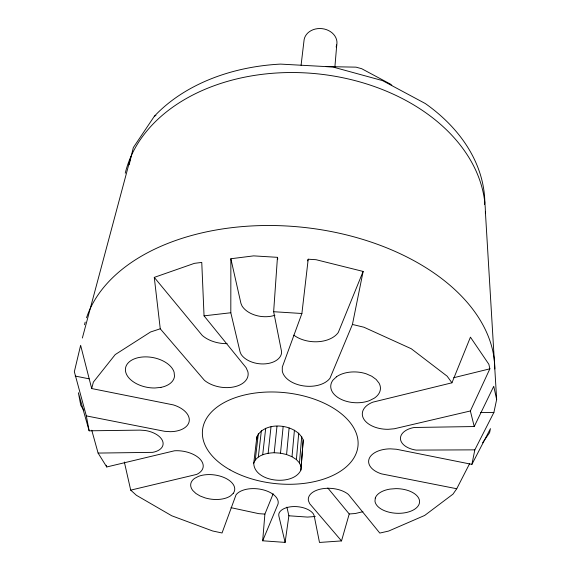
<?xml version="1.0" encoding="UTF-8"?>
<svg xmlns="http://www.w3.org/2000/svg" width="571" height="571" viewBox="0 0 571 571"><rect width="100%" height="100%" fill="white"/><g stroke="black" fill="none" stroke-linecap="round" stroke-linejoin="round"><path stroke-width="0.86" d="M277.456 257.335L273.645 311.716L281.482 351.158L281.474 353.585A21.248 13.511 6.8 0 1 263.459 363.941A21.248 13.511 6.8 0 1 241.126 354.377L240.105 352.05L230.812 312.751L230.862 258.749L253.638 255.872L277.456 257.335L277.777 259.056M300.903 470.04L303.23 440.013C296.677 423.725 264.78 420.306 256.871 436.879L253.731 463.252C254.323 482.459 293.601 486.385 300.903 470.04L303.23 440.013M286.92 507.134L288.876 515.777L285.107 542.393L262.674 540.794L264.894 514.093L273.181 493.765M334.877 67.128L336.747 44.931M300.996 466.486L299.461 462.917L301.731 436.422M299.461 462.917L296.392 459.584L298.733 433.075M296.392 459.584L292.002 456.721L294.429 430.199M292.002 456.721L286.571 454.523L289.112 428M286.571 454.523L280.497 453.167L283.152 426.651M253.731 463.252C256.5 454.973 266.521 453.039 274.194 452.739L276.978 426.237M268.127 453.267L271.018 426.787M262.703 454.723L265.701 428.264M258.32 456.986L261.39 430.555M301.895 313.5L308.204 259.22L316.034 259.698L363.127 271.432L352.435 324.449L329.995 378.209A25.131 15.76 5.1 0 1 303.444 385.889A25.131 15.76 5.1 0 1 282.288 371.136L282.31 367.017L301.895 313.5L273.645 311.716M255.266 459.898L258.377 433.496M301.074 65.28L304.129 39.62A16.545 13.59 5.8 0 1 324.307 29.028A16.545 13.59 5.8 0 1 336.119 46.986M484.551 204.518L484.843 202.776A180.386 131.009 5.8 0 0 425.338 103.558L382.47 80.59L332.715 66.964L280.511 64.102A180.386 131.009 5.8 0 0 154.341 116.263L133.321 147.596L129.146 164.791M469.605 463.673L456.736 488.74L381.621 473.901A23.24 13.347 2.5 0 1 369.059 458.956A23.24 13.347 2.5 0 1 390.321 448.842L396.452 449.256L471.91 464.366L474.829 449.855L493.901 412.419L496.656 399.486L485.393 211.891M91.695 388.551L80.625 345.312L74.344 371.714L86.335 415.895L164.662 431.312L170.308 431.69A23.768 13.947 9.3 0 0 189.258 420.87A23.768 13.947 9.3 0 0 173.406 404.918L91.695 388.551L93.373 382.092L115.214 354.584L150.551 331.987L160.258 328.796L204.404 380.3A24.924 15.446 8 0 0 233.553 386.981A24.924 15.446 8 0 0 247.885 371.742L246.094 367.674L204.047 315.849L201.763 262.417L194.418 263.345L154.27 277.385L160.258 328.796M82.36 338.032L130.966 156.397M285.107 542.393L278.791 515.727L278.798 513.979A18.051 9.75 5.2 0 1 294.486 506.556A18.051 9.75 5.2 0 1 313.4 513.921L314.15 515.627L319.489 542.45L341.515 540.915L349.224 513.971L327.825 488.012M307.612 260.89L308.204 259.22M363.127 271.432L338.253 332.529A27.222 17.829 5 0 1 293.787 335.148M470.368 410.97L394.333 428.764L388.18 429.313A24.346 14.668 2.5 0 1 363.627 418.771A24.346 14.668 2.5 0 1 372.913 402.141L451.939 382.806L470.433 337.154L488.862 364.284L489.868 368.823L470.368 410.97L474.237 426.537L414.232 427.486A19.928 11.705 1.5 0 0 400.478 438.963A19.928 11.705 1.5 0 0 416.131 450.098L474.829 449.855M262.674 540.794L278.041 504.007A21.926 11.998 6.3 0 0 261.789 489.511A21.926 11.998 6.3 0 0 236.016 494.871L222.04 532.979L212.662 530.987L171.735 515.77L136.398 495.285L130.709 490.139L124.342 462.018M474.237 426.537L493.737 386.296L496.656 399.486M471.91 464.366L490.446 428.635L489.59 432.675L482.602 442.81M456.736 488.74L452.989 494.129L424.703 515.435L388.637 531.059L379.794 533.078L348.431 494.457A22.126 12.191 4.3 0 0 322.536 488.719A22.126 12.191 4.3 0 0 308.426 500.767L309.71 503.715L341.515 540.915M154.341 116.263L155.912 115.428M453.745 377.709L489.868 368.823M91.76 430.227L98.091 453.074L106.748 466.971L174.519 450.776A22.676 12.74 8.5 0 1 200.093 459.17A22.676 12.74 8.5 0 1 196.702 474.401L130.709 490.139M362.942 511.695L355.255 513.522L349.224 513.971M204.047 315.849L230.812 312.751M315.271 516.505L307.491 517.083L288.876 515.777M480.561 412.59L493.901 412.419M83.858 410.356L80.782 405.324L78.37 392.734L89.14 430.812L139.966 430.12L144.998 430.463A19.307 11.006 9.7 0 1 162.714 441.297A19.307 11.006 9.7 0 1 152.607 452.353L98.091 453.074M326.162 66.6L356.026 67.15L361.671 68.698L390.55 84.173L391.799 85.315M274.194 452.739L280.497 453.167M264.894 514.093L258.806 513.664L231.019 507.676M75.172 376.046L89.105 378.837M352.435 324.449L363.927 327.226L411.241 348.724L447.157 376.189L451.939 382.806M154.27 277.385L202.291 335.491A26.98 17.444 8.4 0 0 227.101 343.635M106.292 465.272L106.748 466.971M230.862 258.749L240.933 303.372L242.04 305.999A23.047 15.324 7.1 0 0 274.915 315.249M86.335 415.895L89.14 430.812M256.871 436.879L256.914 439.035M125.242 173.22A181.849 131.102 5.8 0 1 319.91 74.102A181.849 131.102 5.8 0 1 485.393 213.661M84.515 324.742A206.959 130.274 5.8 0 1 85.193 322.123M86.528 317.776A206.959 130.274 5.8 0 1 309.332 228.043A206.959 130.274 5.8 0 1 494.821 368.952M375.304 498.005L374.969 501.202A22.348 12.319 2.5 0 0 398.786 513.322A22.348 12.319 2.5 0 0 419.521 500.838A22.348 12.319 2.5 0 0 395.846 488.633L390.05 489.09A22.348 12.319 2.5 0 0 375.304 498.005M336.405 376.846L332.95 380.15A24.881 15.388 3.4 0 0 339.609 398.544A24.881 15.388 3.4 0 0 369.594 400.578L374.39 398.108A24.881 15.388 3.4 0 0 379.08 383.17L376.153 379.444L371.778 376.246L366.268 373.827A24.881 15.388 3.4 0 0 336.405 376.846M233.275 493.315L230.556 495.878A22.169 12.227 7.5 0 1 205.146 497.905L200.107 495.985L195.889 493.458L192.798 490.503A22.169 12.227 7.5 0 1 194.583 478.391L198.487 476.35A22.169 12.227 7.5 0 1 225.474 478.17A22.169 12.227 7.5 0 1 233.275 493.315M160.936 387.374L154.955 387.987A24.831 15.153 10.3 0 1 125.891 372.756A24.831 15.153 10.3 0 1 145.191 356.875A24.831 15.153 10.3 0 1 174.112 372.235L174.505 376.268A24.831 15.153 10.3 0 1 160.936 387.374M229.927 469.797A78.141 45.716 5.8 0 0 356.875 451.397A78.141 45.716 5.8 0 0 253.917 393.212A78.141 45.716 5.8 0 0 229.927 469.797"/></g></svg>
